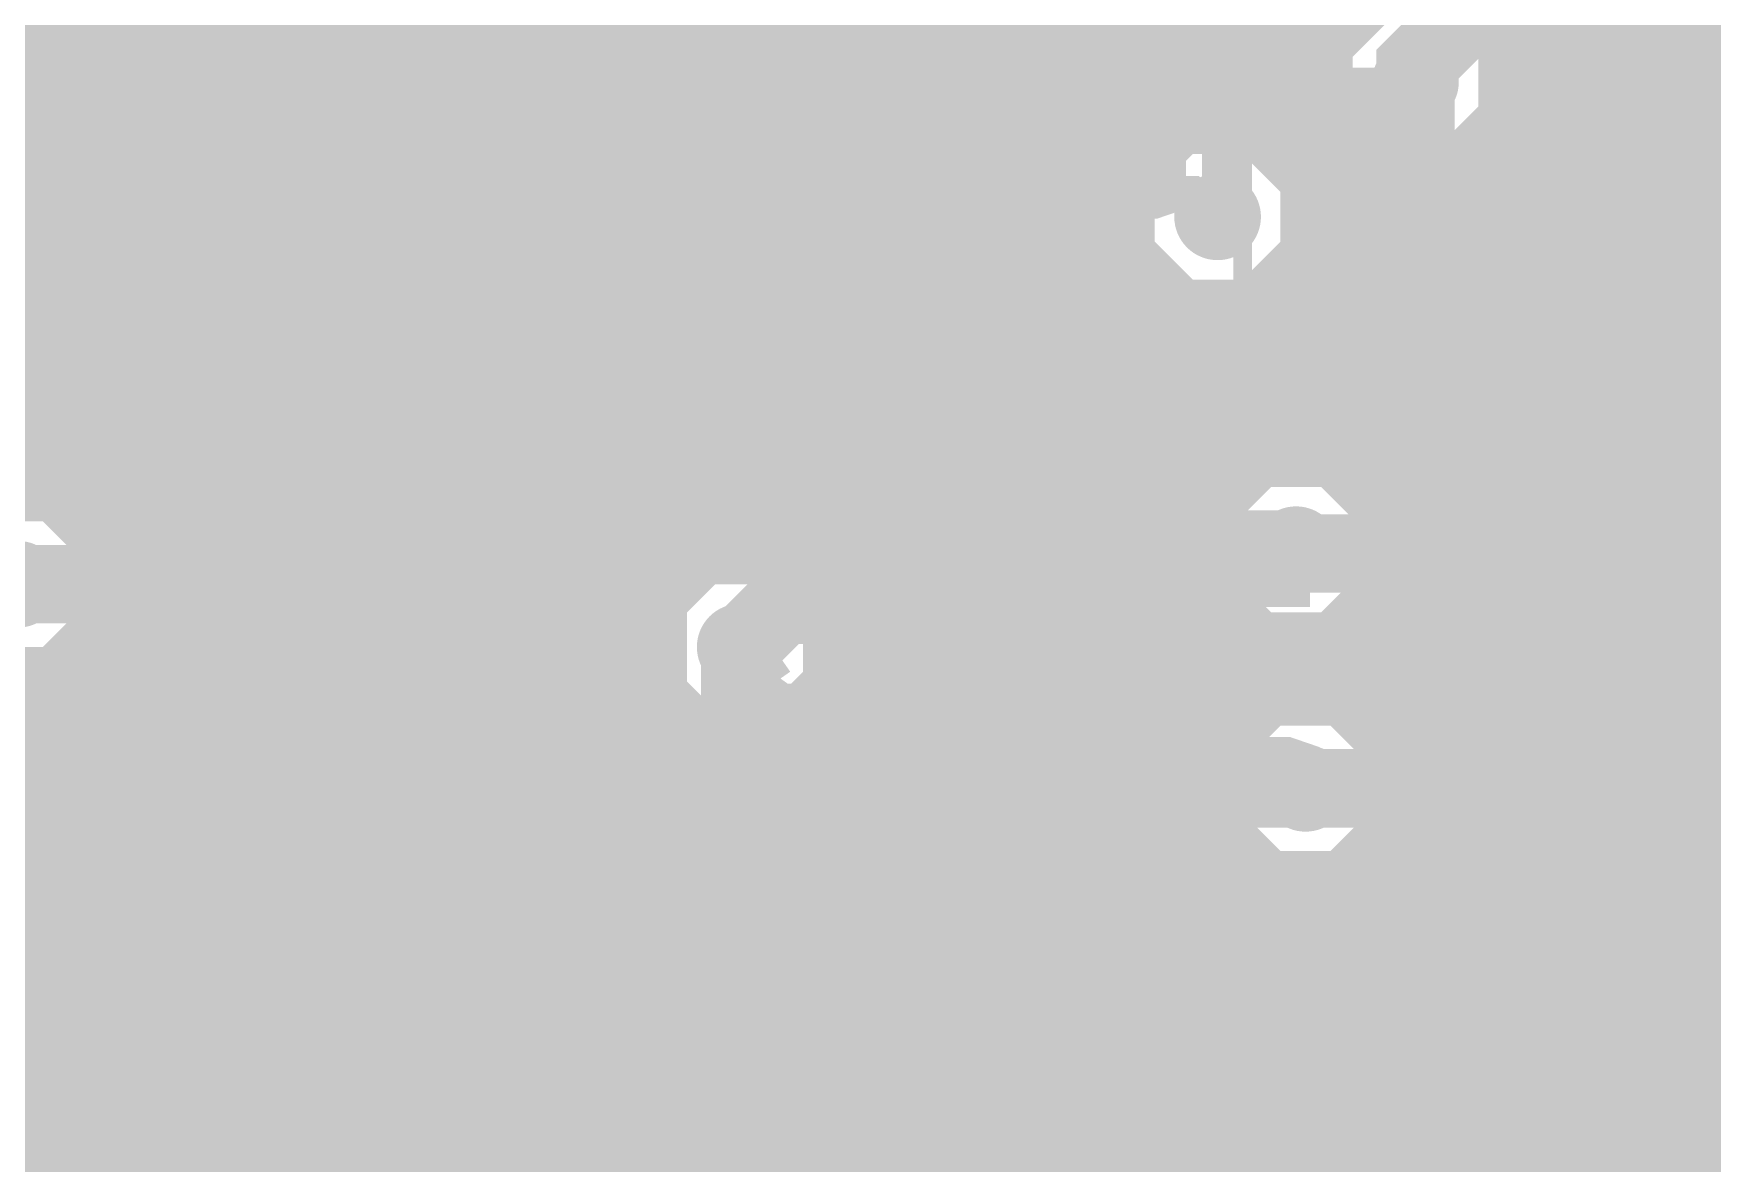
# Model space of a CAD drawing. Extents: x -5 to 208, y -5 to 206.
# Drawn here: x 72.01 to 85.59, y 42.05 to 51.19 of the extents above; entities that cross this region are included whole.
import ezdxf

# ---------------------------------------------------------------- set-up
doc = ezdxf.new("R2010")
doc.units = 0
doc.header["$MEASUREMENT"] = 0
doc.layers.get('0').update_dxf_attribs({"linetype": 'CONTINUOUS'})
for name, color, linetype in [('22-301-0_BOT', 7, 'CONTINUOUS'), ('22-301-0_DRD', 7, 'CONTINUOUS'), ('22-301-0_IN1', 1, 'CONTINUOUS'), ('22-301-0_IN2', 4, 'CONTINUOUS'), ('22-301-0_SMT', 5, 'CONTINUOUS'), ('22-301-0_SPT', 10, 'CONTINUOUS'), ('22-301-0_SST', 14, 'CONTINUOUS'), ('22-301-0_TOP', 9, 'CONTINUOUS'), ('THRUHOLE_TAP', 13, 'CONTINUOUS')]:
    doc.layers.add(name, color=color, linetype=linetype)

# ---------------------------------------------------------------- blocks, each defined once
blk = doc.blocks.new('ROUND_66')
at = {"const_width": 0.35052}
blk.add_lwpolyline([(-0.17526, 0, 1), (0.17526, 0, 1)], format="xyb", close=True, dxfattribs=at)
blk = doc.blocks.new('ROUND_68')
at = {"const_width": 0.35052}
blk.add_lwpolyline([(-0.17526, 0, 1), (0.17526, 0, 1)], format="xyb", close=True, dxfattribs=at)
blk = doc.blocks.new('RECTANGLE_4')
blk.add_solid([(0.63627, 0.51308), (0.63627, -0.51308), (-0.63627, 0.51308), (-0.63627, -0.51308)])
blk = doc.blocks.new('RECTANGLE_6')
blk.add_solid([(0.4826, 0.4064), (0.4826, -0.4064), (-0.4826, 0.4064), (-0.4826, -0.4064)])
blk = doc.blocks.new('RECTANGLE_10')
blk.add_solid([(0.9017, 0.508), (0.9017, -0.508), (-0.9017, 0.508), (-0.9017, -0.508)])
blk = doc.blocks.new('RECTANGLE_39')
blk.add_solid([(0.635, 0.508), (0.635, -0.508), (-0.635, 0.508), (-0.635, -0.508)])
blk = doc.blocks.new('RECTANGLE_60')
blk.add_solid([(0.6096, 0.30988), (0.6096, -0.30988), (-0.6096, 0.30988), (-0.6096, -0.30988)])
blk = doc.blocks.new('ROUND_73')
at = {"const_width": 0.10033}
blk.add_lwpolyline([(-0.050164, 0, 1), (0.050164, 0, 1)], format="xyb", close=True, dxfattribs=at)

msp = doc.modelspace()

# ---------------------------------------------------------------- linework, layer by layer
at = {"layer": '22-301-0_BOT'}
for points, const_width in [([(84.455, 54.40172), (84.455, 34.798)], 0.254), ([(84.2264, 54.13248), (84.2264, 34.798)], 0.254), ([(84.6836, 54.13248), (84.6836, 34.798)], 0.254), ([(83.9978, 53.95468), (83.9978, 51.07432)], 0.254), ([(84.9122, 53.95468), (84.9122, 34.798)], 0.254), ([(85.1408, 53.83784), (85.1408, 34.798)], 0.254), ([(85.3694, 53.76164), (85.3694, 34.798)], 0.254), ([(85.598, 53.72608), (85.598, 34.798)], 0.254), ([(95.631, 51.2572), (83.91144, 51.2572)], 0.254), ([(83.185, 50.8), (82.9818, 50.5968), (52.6288, 50.5968)], 0.635), ([(95.631, 51.0286), (84.0105, 51.0286)], 0.254), ([(95.631, 50.8), (84.04352, 50.8)], 0.254), ([(83.9978, 50.52568), (83.9978, 34.798)], 0.254), ([(95.631, 50.5714), (84.0105, 50.5714)], 0.254), ([(95.631, 50.3428), (83.91144, 50.3428)], 0.254), ([(95.631, 50.1142), (83.70062, 50.1142)], 0.254), ([(83.7692, 50.17262), (83.7692, 34.798)], 0.254), ([(83.5406, 49.98974), (83.5406, 34.798)], 0.254), ([(83.6041, 50.0507), (83.57362, 50.02022)], 0.254), ([(81.5848, 49.7078), (81.3816, 49.911), (68.0466, 49.911), (67.5386, 49.403)], 0.254), ([(83.312, 49.83988), (83.312, 34.798)], 0.254), ([(95.631, 49.8856), (83.4009, 49.8856)], 0.254), ([(82.9818, 49.7713), (82.44078, 49.7713)], 0.254), ([(82.44332, 49.7078), (82.44097, 49.77131)], 0.254), ([(82.6262, 49.7713), (82.6262, 47.76978)], 0.254), ([(82.8548, 49.7713), (82.8548, 47.59198)], 0.254), ([(83.0834, 49.77638), (83.0834, 45.42536)], 0.254), ([(95.631, 49.657), (82.44078, 49.657)], 0.254), ([(82.3976, 49.43348), (82.3976, 47.8536)], 0.254), ([(95.631, 49.4284), (82.39506, 49.4284)], 0.254), ([(80.89392, 49.1998), (68.37172, 49.1998)], 0.254), ([(80.84312, 49.276), (68.38696, 49.276)], 0.254), ([(72.1106, 49.276), (72.1106, 47.5615)], 0.254), ([(72.3392, 49.276), (72.3392, 47.46244)], 0.254), ([(72.5678, 49.276), (72.5678, 47.25162)], 0.254), ([(72.7964, 49.276), (72.7964, 45.9105)], 0.254), ([(73.025, 49.276), (73.025, 45.9105)], 0.254), ([(73.2536, 49.276), (73.2536, 45.9105)], 0.254), ([(73.4822, 49.276), (73.4822, 45.9105)], 0.254), ([(73.7108, 49.276), (73.7108, 45.9105)], 0.254), ([(73.9394, 49.276), (73.9394, 45.9105)], 0.254), ([(74.168, 49.276), (74.168, 45.9105)], 0.254), ([(74.3966, 49.276), (74.3966, 45.9105)], 0.254), ([(74.6252, 49.276), (74.6252, 45.9105)], 0.254), ([(74.8538, 49.276), (74.8538, 45.9105)], 0.254), ([(75.0824, 49.276), (75.0824, 45.9105)], 0.254), ([(75.311, 49.276), (75.311, 45.9105)], 0.254), ([(75.5396, 49.276), (75.5396, 45.9105)], 0.254), ([(75.7682, 49.276), (75.7682, 45.9105)], 0.254), ([(75.9968, 49.276), (75.9968, 45.9105)], 0.254), ([(76.2254, 49.276), (76.2254, 45.9105)], 0.254), ([(76.454, 49.276), (76.454, 45.9105)], 0.254), ([(76.6826, 49.276), (76.6826, 45.9105)], 0.254), ([(76.9112, 49.276), (76.9112, 46.50232)], 0.254), ([(77.1398, 49.276), (77.1398, 46.85538)], 0.254), ([(77.3684, 49.276), (77.3684, 47.03826)], 0.254), ([(77.597, 49.276), (77.597, 47.26686)], 0.254), ([(77.8256, 49.276), (77.8256, 47.49546)], 0.254), ([(78.0542, 49.276), (78.0542, 47.7012)], 0.254), ([(78.2828, 49.276), (78.2828, 47.80788)], 0.254), ([(78.5114, 49.276), (78.5114, 47.8409)], 0.254), ([(78.74, 49.276), (78.74, 47.8409)], 0.254), ([(78.9686, 49.276), (78.9686, 47.8409)], 0.254), ([(79.1972, 49.276), (79.1972, 47.8409)], 0.254), ([(79.4258, 49.276), (79.4258, 47.8409)], 0.254), ([(79.6544, 49.276), (79.6544, 47.8409)], 0.254), ([(79.883, 49.276), (79.883, 47.8409)], 0.254), ([(80.1116, 49.276), (80.1116, 47.8409)], 0.254), ([(80.3402, 49.276), (80.3402, 47.8409)], 0.254), ([(80.5688, 49.276), (80.5688, 47.8409)], 0.254), ([(80.7974, 49.276), (80.7974, 47.8409)], 0.254), ([(95.631, 49.1998), (82.27568, 49.1998)], 0.254), ([(81.026, 49.05756), (81.026, 47.8409)], 0.254), ([(82.169, 49.08042), (82.169, 47.87138)], 0.254), ([(81.14538, 48.9712), (68.28028, 48.9712)], 0.254), ([(81.2546, 48.91532), (81.2546, 47.8409)], 0.254), ([(81.9404, 48.92802), (81.9404, 47.8409)], 0.254), ([(95.631, 48.9712), (82.02422, 48.9712)], 0.254), ([(81.4832, 48.8569), (81.4832, 47.8409)], 0.254), ([(81.7118, 48.85944), (81.7118, 47.8409)], 0.254), ([(95.631, 48.7426), (68.0847, 48.7426)], 0.254), ([(95.631, 48.514), (64.44488, 48.514)], 0.254), ([(71.0692, 48.3362), (81.4578, 48.3362)], 0.635), ([(95.631, 48.2854), (64.56426, 48.2854)], 0.254), ([(47.3964, 48.006), (54.356, 48.006), (55.626, 46.736), (71.882, 46.736)], 0.635), ([(95.631, 48.0568), (64.60998, 48.0568)], 0.254), ([(78.36662, 47.8282), (64.5922, 47.8282)], 0.254), ([(81.98612, 47.8409), (78.5114, 47.8409)], 0.254), ([(81.94548, 47.8282), (78.65618, 47.8282)], 0.254), ([(95.631, 47.8282), (82.49412, 47.8282)], 0.254), ([(77.9272, 47.5996), (64.50838, 47.5996)], 0.254), ([(77.91958, 47.59198), (77.3049, 46.97476)], 0.254), ([(95.631, 47.5996), (82.84718, 47.5996)], 0.254), ([(77.6986, 47.371), (72.45858, 47.371)], 0.254), ([(95.631, 47.371), (82.99958, 47.371)], 0.254), ([(82.296, 45.085), (70.3326, 45.085), (63.5, 45.085), (62.992, 45.593), (54.737, 45.593), (53.721, 46.609), (30.734, 46.609), (30.353, 46.99)], 0.635), ([(77.47, 47.1424), (72.63638, 47.1424)], 0.254), ([(82.2198, 47.0154), (78.5114, 47.0154), (77.724, 46.228)], 0.635), ([(95.631, 47.1424), (83.06816, 47.1424)], 0.254), ([(77.20838, 46.9138), (72.7202, 46.9138)], 0.254), ([(95.631, 46.9138), (83.0707, 46.9138)], 0.254), ([(76.99756, 46.6852), (72.73798, 46.6852)], 0.254), ([(95.631, 46.6852), (83.00974, 46.6852)], 0.254), ([(76.89596, 46.4566), (72.69226, 46.4566)], 0.254), ([(95.631, 46.4566), (82.87004, 46.4566)], 0.254), ([(82.8548, 46.43882), (82.8548, 45.73524)], 0.254), ([(72.5678, 46.22038), (72.5678, 45.9105)], 0.254), ([(76.86548, 46.228), (72.57288, 46.228)], 0.254), ([(78.85176, 46.1899), (78.57236, 45.9105)], 0.254), ([(81.98612, 46.1899), (78.85176, 46.1899)], 0.254), ([(78.9686, 46.1899), (78.9686, 45.9105)], 0.254), ([(79.1972, 46.1899), (79.1972, 45.9105)], 0.254), ([(79.4258, 46.1899), (79.4258, 45.9105)], 0.254), ([(79.6544, 46.1899), (79.6544, 45.9105)], 0.254), ([(79.883, 46.1899), (79.883, 45.9105)], 0.254), ([(80.1116, 46.1899), (80.1116, 45.9105)], 0.254), ([(80.3402, 46.1899), (80.3402, 45.9105)], 0.254), ([(80.5688, 46.1899), (80.5688, 45.9105)], 0.254), ([(80.7974, 46.1899), (80.7974, 45.9105)], 0.254), ([(81.026, 46.1899), (81.026, 45.9105)], 0.254), ([(81.2546, 46.1899), (81.2546, 45.9105)], 0.254), ([(81.4832, 46.1899), (81.4832, 45.9105)], 0.254), ([(81.7118, 46.1899), (81.7118, 45.9105)], 0.254), ([(81.9404, 46.1899), (81.9404, 45.9105)], 0.254), ([(82.3976, 46.1772), (82.3976, 45.9359)], 0.254), ([(95.631, 46.228), (82.56016, 46.228)], 0.254), ([(82.6262, 46.25848), (82.6262, 45.87494)], 0.254), ([(78.74, 46.0756), (78.74, 45.9105)], 0.254), ([(82.169, 46.15942), (82.169, 45.93336)], 0.254), ([(76.92644, 45.9105), (72.11314, 45.9105)], 0.254), ([(76.92644, 45.9105), (72.11314, 45.9105)], 0.254), ([(76.89596, 45.9994), (72.32142, 45.9994)], 0.254), ([(72.3392, 46.00956), (72.3392, 45.9105)], 0.254), ([(76.9112, 45.95368), (76.9112, 45.9105)], 0.254), ([(82.06232, 45.9105), (78.57236, 45.9105)], 0.254), ([(82.06232, 45.9105), (78.57236, 45.9105)], 0.254), ([(95.631, 45.9994), (78.66126, 45.9994)], 0.254), ([(95.631, 45.7708), (82.81162, 45.7708)], 0.254), ([(95.631, 45.5422), (83.02244, 45.5422)], 0.254), ([(82.296, 45.085), (70.3326, 45.085), (70.3072, 45.1104)], 0.635), ([(95.631, 45.3136), (83.1215, 45.3136)], 0.254), ([(95.631, 45.085), (83.15452, 45.085)], 0.254), ([(95.631, 44.8564), (83.1215, 44.8564)], 0.254), ([(83.0834, 44.74464), (83.0834, 34.798)], 0.254), ([(95.631, 44.6278), (83.02244, 44.6278)], 0.254), ([(82.8548, 44.43476), (82.8548, 34.798)], 0.254), ([(82.6262, 44.29252), (82.6262, 34.798)], 0.254), ([(95.631, 44.3992), (82.81162, 44.3992)], 0.254), ([(73.34758, 44.1706), (62.90056, 44.1706)], 0.254), ([(73.55332, 44.2595), (70.41388, 44.2595)], 0.254), ([(73.55332, 44.2595), (70.41388, 44.2595)], 0.254), ([(72.1106, 44.2595), (72.1106, 42.2275)], 0.254), ([(72.3392, 44.2595), (72.3392, 42.2021)], 0.254), ([(72.5678, 44.2595), (72.5678, 42.10558)], 0.254), ([(72.7964, 44.2595), (72.7964, 41.90746)], 0.254), ([(73.025, 44.2595), (73.025, 43.8277)], 0.254), ([(73.2536, 44.2595), (73.2536, 44.10456)], 0.254), ([(82.06232, 44.2595), (74.01814, 44.2595)], 0.254), ([(82.06232, 44.2595), (74.01814, 44.2595)], 0.254), ([(74.168, 44.2595), (74.168, 44.20108)], 0.254), ([(95.631, 44.1706), (74.22642, 44.1706)], 0.254), ([(74.3966, 44.2595), (74.3966, 44.03598)], 0.254), ([(74.6252, 44.2595), (74.6252, 43.61434)], 0.254), ([(74.8538, 44.2595), (74.8538, 39.85006)], 0.254), ([(75.0824, 44.2595), (75.0824, 39.62146)], 0.254), ([(75.311, 44.2595), (75.311, 39.39286)], 0.254), ([(75.5396, 44.2595), (75.5396, 39.16426)], 0.254), ([(75.7682, 44.2595), (75.7682, 38.93566)], 0.254), ([(75.9968, 44.2595), (75.9968, 38.70706)], 0.254), ([(76.2254, 44.2595), (76.2254, 38.47846)], 0.254), ([(76.454, 44.2595), (76.454, 38.24986)], 0.254), ([(76.6826, 44.2595), (76.6826, 38.06698)], 0.254), ([(76.9112, 44.2595), (76.9112, 37.64534)], 0.254), ([(77.1398, 44.2595), (77.1398, 34.798)], 0.254), ([(77.3684, 44.2595), (77.3684, 34.798)], 0.254), ([(77.597, 44.2595), (77.597, 34.798)], 0.254), ([(77.8256, 44.2595), (77.8256, 34.798)], 0.254), ([(78.0542, 44.2595), (78.0542, 34.798)], 0.254), ([(78.2828, 44.2595), (78.2828, 34.798)], 0.254), ([(78.5114, 44.2595), (78.5114, 34.798)], 0.254), ([(78.74, 44.2595), (78.74, 34.798)], 0.254), ([(78.9686, 44.2595), (78.9686, 34.798)], 0.254), ([(79.1972, 44.2595), (79.1972, 34.798)], 0.254), ([(79.4258, 44.2595), (79.4258, 34.798)], 0.254), ([(79.6544, 44.2595), (79.6544, 34.798)], 0.254), ([(79.883, 44.2595), (79.883, 38.04158)], 0.254), ([(80.1116, 44.2595), (80.1116, 38.21938)], 0.254), ([(80.3402, 44.2595), (80.3402, 38.3032)], 0.254), ([(80.5688, 44.2595), (80.5688, 38.32098)], 0.254), ([(80.7974, 44.2595), (80.7974, 38.27526)], 0.254), ([(81.026, 44.2595), (81.026, 38.15588)], 0.254), ([(81.2546, 44.2595), (81.2546, 37.90442)], 0.254), ([(81.4832, 44.2595), (81.4832, 34.798)], 0.254), ([(81.7118, 44.2595), (81.7118, 34.798)], 0.254), ([(81.9404, 44.2595), (81.9404, 34.798)], 0.254), ([(82.169, 44.23664), (82.169, 34.798)], 0.254), ([(82.3976, 44.2341), (82.3976, 34.798)], 0.254), ([(73.09612, 43.942), (62.6237, 43.942)], 0.254), ([(95.631, 43.942), (74.47788, 43.942)], 0.254), ([(72.97674, 43.7134), (50.4952, 43.7134)], 0.254), ([(95.631, 43.7134), (74.59726, 43.7134)], 0.254), ([(72.93102, 43.4848), (50.41138, 43.4848)], 0.254), ([(95.631, 43.4848), (74.64298, 43.4848)], 0.254), ([(72.9488, 43.2562), (50.23358, 43.2562)], 0.254), ([(95.631, 43.2562), (74.6252, 43.2562)], 0.254), ([(74.6252, 43.25112), (74.6252, 40.07866)], 0.254), ([(73.03008, 43.0276), (-3.556, 43.0276)], 0.254), ([(73.025, 43.0403), (73.025, 41.67886)], 0.254), ([(95.631, 43.0276), (74.54138, 43.0276)], 0.254), ([(73.21042, 42.799), (-3.556, 42.799)], 0.254), ([(95.631, 42.799), (74.36358, 42.799)], 0.254), ([(74.3966, 42.82948), (74.3966, 40.30726)], 0.254), ([(73.2536, 42.7609), (73.2536, 41.45026)], 0.254), ([(74.168, 42.66438), (74.168, 40.53586)], 0.254), ([(95.631, 42.5704), (-3.556, 42.5704)], 0.254), ([(73.4822, 42.63136), (73.4822, 41.22166)], 0.254), ([(73.7108, 42.58056), (73.7108, 40.99306)], 0.254), ([(73.9394, 42.59072), (73.9394, 40.76446)], 0.254), ([(95.631, 42.3418), (-3.556, 42.3418)], 0.254), ([(72.136, 42.2275), (65.00114, 42.2275)], 0.254), ([(95.631, 42.1132), (72.5551, 42.1132)], 0.254), ([(72.72782, 41.97858), (76.4921, 38.21176)], 0.254)]:
    msp.add_lwpolyline(points, dxfattribs=dict(at, const_width=const_width))
at = {"layer": '22-301-0_BOT', "const_width": 0.254}
for points in [[(84.04352, 50.8, 0.4142136), (83.185, 51.65852)], [(83.6041, 50.0507, 0.2716038), (84.04354, 50.8)], [(82.9818, 49.7713, 0.1989119), (83.56552, 50.01308)], [(82.9818, 49.7713, 0.1989119), (83.56552, 50.01308)], [(81.5848, 48.84928, 0.4142136), (82.44332, 49.7078)], [(80.84312, 49.276, 0.2669787), (81.5848, 48.84928)], [(78.5114, 47.8409, 0.1989128), (77.92768, 47.59912)], [(82.2198, 47.87392, 0.0690749), (81.98596, 47.84146)], [(83.07832, 47.0154, 0.4142136), (82.2198, 47.87392)], [(72.74052, 46.736, 0.4142136), (71.882, 47.59452)], [(82.2198, 46.15688, 0.4142136), (83.07832, 47.0154)], [(77.3049, 46.97476, 0.2712153), (76.86802, 46.228)], [(72.11314, 45.9105, 0.3363331), (72.73798, 46.736)], [(76.86548, 46.228, 0.0949991), (76.92636, 45.91047)], [(81.98612, 46.1899, 0.0690745), (82.2198, 46.15746)], [(82.296, 45.94352, 0.0690749), (82.06216, 45.91106)], [(83.15452, 45.085, 0.4142136), (82.296, 45.94352)], [(82.296, 44.22648, 0.4142136), (83.15452, 45.085)], [(73.55332, 44.2595, 0.3355399), (72.92848, 43.434)], [(73.55332, 44.2595, 0.3355399), (72.92848, 43.434)], [(74.64552, 43.434, 0.3363332), (74.01814, 44.2595)], [(74.64552, 43.434, 0.3363332), (74.01814, 44.2595)], [(82.06232, 44.2595, 0.0690745), (82.296, 44.22706)], [(72.92848, 43.434, 0.4142136), (73.787, 42.57548)], [(72.92848, 43.434, 0.4142136), (73.787, 42.57548)], [(73.787, 42.57548, 0.4142136), (74.64552, 43.434)], [(73.787, 42.57548, 0.4142136), (74.64552, 43.434)], [(72.7202, 41.9862, 0.1989124), (72.136, 42.22818)]]:
    msp.add_lwpolyline(points, format="xyb", dxfattribs=at)
at = {"layer": '22-301-0_DRD', "const_width": 0.254}
for points in [[(82.931, 51.435), (82.55, 51.054)], [(83.82, 51.054), (83.439, 51.435)], [(82.55, 51.054), (82.55, 50.546)], [(83.82, 50.546), (83.82, 51.054)], [(82.55, 50.546), (82.931, 50.165)], [(83.439, 50.165), (83.82, 50.546)], [(81.3308, 50.3428), (80.9498, 49.9618)], [(81.8388, 50.3428), (81.3308, 50.3428)], [(82.2198, 49.9618), (81.8388, 50.3428)], [(82.931, 50.165), (83.439, 50.165)], [(80.9498, 49.9618), (80.9498, 49.4538)], [(82.2198, 49.4538), (82.2198, 49.9618)], [(80.9498, 49.4538), (81.3308, 49.0728)], [(81.8388, 49.0728), (82.2198, 49.4538)], [(81.3308, 49.0728), (81.8388, 49.0728)], [(81.2038, 48.9712), (80.8228, 48.5902)], [(81.7118, 48.9712), (81.2038, 48.9712)], [(82.0928, 48.5902), (81.7118, 48.9712)], [(80.8228, 48.5902), (80.8228, 48.0822)], [(82.0928, 48.0822), (82.0928, 48.5902)], [(80.8228, 48.0822), (81.2038, 47.7012)], [(81.7118, 47.7012), (82.0928, 48.0822)], [(81.2038, 47.7012), (81.7118, 47.7012)], [(81.9658, 47.6504), (81.5848, 47.2694)], [(82.4738, 47.6504), (81.9658, 47.6504)], [(82.8548, 47.2694), (82.4738, 47.6504)], [(72.136, 47.371), (71.628, 47.371)], [(72.517, 46.99), (72.136, 47.371)], [(81.5848, 47.2694), (81.5848, 46.7614)], [(82.8548, 46.7614), (82.8548, 47.2694)], [(72.517, 46.482), (72.517, 46.99)], [(77.47, 46.863), (77.089, 46.482)], [(77.978, 46.863), (77.47, 46.863)], [(78.359, 46.482), (77.978, 46.863)], [(81.5848, 46.7614), (81.9658, 46.3804)], [(82.4738, 46.3804), (82.8548, 46.7614)], [(72.136, 46.101), (72.517, 46.482)], [(77.089, 46.482), (77.089, 45.974)], [(78.359, 45.974), (78.359, 46.482)], [(81.9658, 46.3804), (82.4738, 46.3804)], [(71.628, 46.101), (72.136, 46.101)], [(77.089, 45.974), (77.47, 45.593)], [(77.978, 45.593), (78.359, 45.974)], [(82.042, 45.72), (81.661, 45.339)], [(82.042, 45.72), (81.661, 45.339)], [(82.55, 45.72), (82.042, 45.72)], [(82.55, 45.72), (82.042, 45.72)], [(82.931, 45.339), (82.55, 45.72)], [(82.931, 45.339), (82.55, 45.72)], [(77.47, 45.593), (77.978, 45.593)], [(81.661, 45.339), (81.661, 44.831)], [(81.661, 45.339), (81.661, 44.831)], [(82.931, 44.831), (82.931, 45.339)], [(82.931, 44.831), (82.931, 45.339)], [(81.661, 44.831), (82.042, 44.45)], [(81.661, 44.831), (82.042, 44.45)], [(82.55, 44.45), (82.931, 44.831)], [(82.55, 44.45), (82.931, 44.831)], [(82.042, 44.45), (82.55, 44.45)], [(82.042, 44.45), (82.55, 44.45)], [(73.533, 44.069), (73.152, 43.688)], [(73.533, 44.069), (73.152, 43.688)], [(74.041, 44.069), (73.533, 44.069)], [(74.041, 44.069), (73.533, 44.069)], [(74.422, 43.688), (74.041, 44.069)], [(74.422, 43.688), (74.041, 44.069)], [(73.152, 43.688), (73.152, 43.18)], [(73.152, 43.688), (73.152, 43.18)], [(74.422, 43.18), (74.422, 43.688)], [(74.422, 43.18), (74.422, 43.688)], [(73.152, 43.18), (73.533, 42.799)], [(73.152, 43.18), (73.533, 42.799)], [(74.041, 42.799), (74.422, 43.18)], [(74.041, 42.799), (74.422, 43.18)], [(73.533, 42.799), (74.041, 42.799)], [(73.533, 42.799), (74.041, 42.799)]]:
    msp.add_lwpolyline(points, dxfattribs=at)
at = {"layer": '22-301-0_IN1', "const_width": 0.254}
for points in [[(72.0852, 111.8108), (72.0852, 47.3837)], [(72.3138, 111.8108), (72.3138, 47.26178)], [(72.5424, 111.8108), (72.5424, 46.89602)], [(72.771, 111.8108), (72.771, 27.686)], [(72.9996, 111.8108), (72.9996, 27.686)], [(73.2282, 111.8108), (73.2282, 27.686)], [(73.4568, 111.8108), (73.4568, 27.686)], [(73.6854, 111.8108), (73.6854, 27.686)], [(73.914, 111.8108), (73.914, 27.686)], [(74.1426, 111.8108), (74.1426, 27.686)], [(74.3712, 111.8108), (74.3712, 27.686)], [(74.5998, 111.8108), (74.5998, 27.686)], [(74.8284, 111.8108), (74.8284, 27.686)], [(75.057, 111.8108), (75.057, 27.686)], [(75.2856, 111.8108), (75.2856, 27.686)], [(75.5142, 111.8108), (75.5142, 37.85108)], [(75.7428, 111.8108), (75.7428, 38.05936)], [(75.9714, 111.8108), (75.9714, 38.13556)], [(76.2, 111.8108), (76.2, 38.13302)], [(76.4286, 111.8108), (76.4286, 38.04412)], [(76.6572, 111.8108), (76.6572, 37.81298)], [(76.8858, 111.8108), (76.8858, 27.686)], [(77.1144, 111.8108), (77.1144, 46.52772)], [(77.343, 111.8108), (77.343, 46.79188)], [(77.5716, 111.8108), (77.5716, 46.89094)], [(81.0006, 96.8502), (81.0006, 50.05578)], [(81.4578, 96.82734), (81.4578, 50.37582)], [(81.2292, 96.8121), (81.2292, 50.28692)], [(80.772, 83.5152), (80.772, 27.686)], [(80.5434, 82.9945), (80.5434, 27.686)], [(80.3148, 82.7405), (80.3148, 27.686)], [(80.0862, 82.57794), (80.0862, 27.686)], [(79.8576, 82.4738), (79.8576, 27.686)], [(77.8002, 60.68314), (77.8002, 46.90364)], [(79.629, 60.54852), (79.629, 27.686)], [(81.6864, 60.49772), (81.6864, 50.37836)], [(78.0288, 60.2869), (78.0288, 46.83506)], [(79.4004, 60.2361), (79.4004, 27.686)], [(78.2574, 60.10656), (78.2574, 46.64964)], [(79.1718, 60.08116), (79.1718, 27.686)], [(78.486, 60.01258), (78.486, 27.686)], [(78.7146, 59.97956), (78.7146, 27.686)], [(78.9432, 60.00242), (78.9432, 27.686)], [(81.915, 54.79796), (81.915, 50.30216)], [(84.4296, 54.73192), (84.4296, 27.686)], [(82.1436, 54.39156), (82.1436, 50.09388)], [(84.201, 54.36108), (84.201, 27.686)], [(84.6582, 54.42458), (84.6582, 27.686)], [(84.8868, 54.1909), (84.8868, 27.686)], [(82.3722, 54.17058), (82.3722, 47.67834)], [(83.9724, 54.1528), (83.9724, 27.686)], [(82.6008, 54.03088), (82.6008, 51.14798)], [(83.7438, 54.02072), (83.7438, 51.18608)], [(85.1154, 54.04358), (85.1154, 27.686)], [(85.344, 53.95468), (85.344, 27.686)], [(85.5726, 53.90642), (85.5726, 27.686)], [(82.65922, 51.2318), (52.8701, 51.2318)], [(93.599, 51.2318), (83.71078, 51.2318)], [(82.53476, 51.0032), (53.17236, 51.0032)], [(93.599, 51.0032), (83.8327, 51.0032)], [(82.50428, 50.7746), (53.28412, 50.7746)], [(93.599, 50.7746), (83.86318, 50.7746)], [(82.55508, 50.546), (53.30698, 50.546)], [(93.599, 50.546), (83.81492, 50.546)], [(82.6008, 50.45202), (82.6008, 47.57928)], [(83.7438, 50.41138), (83.7438, 27.686)], [(81.28254, 50.3174), (53.24856, 50.3174)], [(82.70494, 50.3174), (81.88452, 50.3174)], [(93.599, 50.3174), (83.66252, 50.3174)], [(82.8294, 50.22088), (82.8294, 47.31512)], [(83.058, 50.13198), (83.058, 27.686)], [(83.2866, 50.1269), (83.2866, 27.686)], [(83.5152, 50.20564), (83.5152, 27.686)], [(81.02092, 50.0888), (53.08092, 50.0888)], [(93.599, 50.0888), (82.14868, 50.0888)], [(80.92186, 49.8602), (68.04152, 49.8602)], [(93.599, 49.8602), (82.24774, 49.8602)], [(80.90916, 49.6316), (68.17868, 49.6316)], [(93.599, 49.6316), (82.26044, 49.6316)], [(80.97774, 49.403), (68.21932, 49.403)], [(81.0006, 49.35982), (81.0006, 48.83912)], [(82.1436, 49.31918), (82.1436, 47.69104)], [(93.599, 49.403), (82.19186, 49.403)], [(81.16316, 49.1744), (68.17868, 49.1744)], [(93.599, 49.1744), (82.00644, 49.1744)], [(81.2292, 49.12868), (81.2292, 48.97628)], [(81.4578, 49.03978), (81.4578, 49.01692)], [(81.6864, 49.0347), (81.6864, 48.97628)], [(81.915, 49.11344), (81.915, 48.83912)], [(81.15554, 48.9458), (71.36892, 48.9458)], [(93.599, 48.9458), (81.75752, 48.9458)], [(80.89392, 48.7172), (71.63308, 48.7172)], [(93.599, 48.7172), (82.02168, 48.7172)], [(80.79486, 48.4886), (71.73214, 48.4886)], [(93.599, 48.4886), (82.12074, 48.4886)], [(80.78216, 48.26), (71.74484, 48.26)], [(93.599, 48.26), (82.13344, 48.26)], [(80.85074, 48.0314), (71.67626, 48.0314)], [(93.599, 48.0314), (82.06486, 48.0314)], [(81.03616, 47.8028), (71.49084, 47.8028)], [(81.0006, 47.83328), (81.0006, 27.686)], [(93.599, 47.8028), (81.87944, 47.8028)], [(81.915, 47.83328), (81.915, 47.62246)], [(81.2292, 47.69612), (81.2292, 27.686)], [(81.6864, 47.69612), (81.6864, 47.43704)], [(81.83118, 47.5742), (64.27978, 47.5742)], [(81.4578, 47.65548), (81.4578, 27.686)], [(93.599, 47.5742), (82.60588, 47.5742)], [(81.62544, 47.3456), (72.18172, 47.3456)], [(93.599, 47.3456), (82.81416, 47.3456)], [(81.5467, 47.117), (72.44588, 47.117)], [(93.599, 47.117), (82.89036, 47.117)], [(77.56144, 46.8884), (72.54494, 46.8884)], [(81.55178, 46.8884), (77.88402, 46.8884)], [(93.599, 46.8884), (82.88782, 46.8884)], [(77.19822, 46.6598), (72.55764, 46.6598)], [(81.64068, 46.6598), (78.24978, 46.6598)], [(81.6864, 46.59376), (81.6864, 45.38472)], [(93.599, 46.6598), (82.79892, 46.6598)], [(82.8294, 46.71314), (82.8294, 45.50664)], [(72.5424, 46.57344), (72.5424, 27.686)], [(82.6008, 46.45152), (82.6008, 45.69206)], [(77.07376, 46.4312), (72.48906, 46.4312)], [(81.87182, 46.4312), (78.3717, 46.4312)], [(81.915, 46.40834), (81.915, 45.64888)], [(82.1436, 46.33976), (82.1436, 45.74794)], [(82.3722, 46.35246), (82.3722, 45.76064)], [(93.599, 46.4312), (82.56778, 46.4312)], [(77.04328, 46.2026), (72.30364, 46.2026)], [(72.3138, 46.21022), (72.3138, 27.686)], [(93.599, 46.2026), (78.40218, 46.2026)], [(72.0852, 46.08576), (72.0852, 27.686)], [(77.09408, 45.974), (54.01818, 45.974)], [(77.1144, 45.92574), (77.1144, 27.686)], [(93.599, 45.974), (78.35392, 45.974)], [(78.2574, 45.80636), (78.2574, 27.686)], [(77.24394, 45.7454), (70.5485, 45.7454)], [(77.343, 45.66412), (77.343, 27.686)], [(82.13344, 45.7454), (78.20152, 45.7454)], [(93.599, 45.7454), (82.45602, 45.7454)], [(81.77022, 45.5168), (70.85076, 45.5168)], [(77.5716, 45.56506), (77.5716, 27.686)], [(77.8002, 45.55236), (77.8002, 27.686)], [(78.0288, 45.62094), (78.0288, 27.686)], [(93.599, 45.5168), (82.82178, 45.5168)], [(81.64576, 45.2882), (70.96252, 45.2882)], [(93.599, 45.2882), (82.9437, 45.2882)], [(81.61528, 45.0596), (70.98538, 45.0596)], [(93.599, 45.0596), (82.97418, 45.0596)], [(81.66608, 44.831), (70.92696, 44.831)], [(93.599, 44.831), (82.92592, 44.831)], [(81.6864, 44.78274), (81.6864, 27.686)], [(81.81594, 44.6024), (70.75932, 44.6024)], [(93.599, 44.6024), (82.77352, 44.6024)], [(82.8294, 44.66336), (82.8294, 27.686)], [(81.915, 44.52112), (81.915, 27.686)], [(82.1436, 44.42206), (82.1436, 27.686)], [(82.3722, 44.40936), (82.3722, 27.686)], [(82.6008, 44.47794), (82.6008, 27.686)], [(93.599, 44.3738), (32.004, 44.3738)], [(93.599, 44.1452), (32.004, 44.1452)], [(93.599, 43.9166), (32.004, 43.9166)], [(93.599, 43.688), (32.004, 43.688)], [(93.599, 43.4594), (32.004, 43.4594)], [(93.599, 43.2308), (65.52692, 43.2308)], [(93.599, 43.0022), (65.69456, 43.0022)], [(93.599, 42.7736), (65.75298, 42.7736)], [(93.599, 42.545), (67.564, 42.545)], [(93.599, 42.3164), (67.564, 42.3164)], [(93.599, 42.0878), (67.564, 42.0878)]]:
    msp.add_lwpolyline(points, dxfattribs=at)
for points in [[(83.185, 51.48072, 0.4142136), (82.50428, 50.8)], [(83.86572, 50.8, 0.4142136), (83.185, 51.48072)], [(82.50428, 50.8, 0.4142136), (83.185, 50.11928)], [(83.185, 50.11928, 0.4142136), (83.86572, 50.8)], [(81.5848, 50.38852, 0.4142136), (80.90408, 49.7078)], [(82.26552, 49.7078, 0.4142136), (81.5848, 50.38852)], [(80.90408, 49.7078, 0.4142136), (81.5848, 49.02708)], [(81.5848, 49.02708, 0.4142136), (82.26552, 49.7078)], [(81.4578, 49.01692, 0.4142136), (80.77708, 48.3362)], [(82.13852, 48.3362, 0.4142136), (81.4578, 49.01692)], [(80.77708, 48.3362, 0.4142136), (81.4578, 47.65548)], [(81.4578, 47.65548, 0.4142136), (82.13852, 48.3362)], [(82.2198, 47.69612, 0.4142136), (81.53908, 47.0154)], [(82.90052, 47.0154, 0.4142136), (82.2198, 47.69612)], [(72.56272, 46.736, 0.4142136), (71.882, 47.41672)], [(81.53908, 47.0154, 0.4142136), (82.2198, 46.33468)], [(82.2198, 46.33468, 0.4142136), (82.90052, 47.0154)], [(77.724, 46.90872, 0.4142136), (77.04328, 46.228)], [(78.40472, 46.228, 0.4142136), (77.724, 46.90872)], [(71.882, 46.05528, 0.4142136), (72.56272, 46.736)], [(77.04328, 46.228, 0.4142136), (77.724, 45.54728)], [(77.724, 45.54728, 0.4142136), (78.40472, 46.228)], [(82.296, 45.76572, 0.4142136), (81.61528, 45.085)], [(82.97672, 45.085, 0.4142136), (82.296, 45.76572)], [(81.61528, 45.085, 0.4142136), (82.296, 44.40428)], [(82.296, 44.40428, 0.4142136), (82.97672, 45.085)]]:
    msp.add_lwpolyline(points, format="xyb", dxfattribs=at)
at = {"layer": '22-301-0_IN2', "const_width": 0.254}
for points in [[(72.3138, 112.141), (72.3138, 47.26178)], [(72.5424, 112.141), (72.5424, 46.89602)], [(72.771, 112.141), (72.771, 27.813)], [(72.9996, 112.141), (72.9996, 27.813)], [(73.2282, 112.141), (73.2282, 27.813)], [(73.4568, 112.141), (73.4568, 27.813)], [(73.6854, 112.141), (73.6854, 27.813)], [(73.914, 112.141), (73.914, 27.813)], [(74.1426, 112.141), (74.1426, 27.813)], [(74.3712, 112.141), (74.3712, 27.813)], [(74.5998, 112.141), (74.5998, 27.813)], [(74.8284, 112.141), (74.8284, 27.813)], [(75.057, 112.141), (75.057, 27.813)], [(75.2856, 112.141), (75.2856, 27.813)], [(75.5142, 112.141), (75.5142, 37.85108)], [(75.7428, 112.141), (75.7428, 38.05936)], [(75.9714, 112.141), (75.9714, 38.13556)], [(76.2, 112.141), (76.2, 38.13302)], [(76.4286, 112.141), (76.4286, 38.04412)], [(76.6572, 112.141), (76.6572, 37.81298)], [(76.8858, 112.141), (76.8858, 27.813)], [(77.1144, 112.141), (77.1144, 46.52772)], [(77.343, 112.141), (77.343, 46.79188)], [(77.5716, 112.141), (77.5716, 46.89094)], [(72.0852, 112.01654), (72.0852, 47.3837)], [(81.0006, 96.8502), (81.0006, 50.05578)], [(81.4578, 96.82734), (81.4578, 50.37582)], [(81.2292, 96.8121), (81.2292, 50.28692)], [(80.772, 83.5152), (80.772, 27.813)], [(80.5434, 82.9945), (80.5434, 27.813)], [(80.3148, 82.7405), (80.3148, 27.813)], [(80.0862, 82.57794), (80.0862, 27.813)], [(79.8576, 82.4738), (79.8576, 27.813)], [(77.8002, 60.68314), (77.8002, 46.90364)], [(79.629, 60.54852), (79.629, 27.813)], [(81.6864, 60.49772), (81.6864, 50.37836)], [(78.0288, 60.2869), (78.0288, 46.83506)], [(79.4004, 60.2361), (79.4004, 27.813)], [(78.2574, 60.10656), (78.2574, 46.64964)], [(79.1718, 60.08116), (79.1718, 27.813)], [(78.486, 60.01258), (78.486, 27.813)], [(78.7146, 59.97956), (78.7146, 27.813)], [(78.9432, 60.00242), (78.9432, 27.813)], [(81.915, 54.79796), (81.915, 50.30216)], [(84.4296, 54.73192), (84.4296, 27.813)], [(82.1436, 54.39156), (82.1436, 50.09388)], [(84.201, 54.36108), (84.201, 27.813)], [(84.6582, 54.42458), (84.6582, 27.813)], [(84.8868, 54.1909), (84.8868, 27.813)], [(82.3722, 54.17058), (82.3722, 47.67834)], [(83.9724, 54.1528), (83.9724, 27.813)], [(82.6008, 54.03088), (82.6008, 51.14798)], [(83.7438, 54.02072), (83.7438, 51.18608)], [(85.1154, 54.04358), (85.1154, 27.813)], [(85.344, 53.95468), (85.344, 27.813)], [(85.5726, 53.90642), (85.5726, 27.813)], [(82.70494, 51.2826), (32.004, 51.2826)], [(96.266, 51.2826), (83.66252, 51.2826)], [(82.55508, 51.054), (53.13172, 51.054)], [(96.266, 51.054), (83.81492, 51.054)], [(82.50428, 50.8254), (53.26888, 50.8254)], [(96.266, 50.8254), (83.86318, 50.8254)], [(82.53476, 50.5968), (53.30952, 50.5968)], [(96.266, 50.5968), (83.8327, 50.5968)], [(82.6008, 50.45202), (82.6008, 47.57928)], [(83.7438, 50.41138), (83.7438, 27.813)], [(81.42224, 50.3682), (53.26888, 50.3682)], [(82.65922, 50.3682), (81.74482, 50.3682)], [(96.266, 50.3682), (83.71078, 50.3682)], [(81.05902, 50.1396), (53.13172, 50.1396)], [(83.02244, 50.1396), (82.11058, 50.1396)], [(82.8294, 50.22088), (82.8294, 47.31512)], [(83.058, 50.13198), (83.058, 27.813)], [(83.2866, 50.1269), (83.2866, 27.813)], [(96.266, 50.1396), (83.34502, 50.1396)], [(83.5152, 50.20564), (83.5152, 27.813)], [(80.93456, 49.911), (67.99072, 49.911)], [(96.266, 49.911), (82.2325, 49.911)], [(80.90408, 49.6824), (68.15836, 49.6824)], [(96.266, 49.6824), (82.26298, 49.6824)], [(80.95488, 49.4538), (68.21678, 49.4538)], [(96.266, 49.4538), (82.21472, 49.4538)], [(81.0006, 49.35982), (81.0006, 48.83912)], [(82.1436, 49.31918), (82.1436, 47.69104)], [(81.10474, 49.2252), (68.19392, 49.2252)], [(96.266, 49.2252), (82.06232, 49.2252)], [(81.2292, 49.12868), (81.2292, 48.97628)], [(81.4578, 49.03978), (81.4578, 49.01692)], [(81.6864, 49.0347), (81.6864, 48.97628)], [(81.915, 49.11344), (81.915, 48.83912)], [(81.29524, 48.9966), (71.22922, 48.9966)], [(96.266, 48.9966), (81.61782, 48.9966)], [(80.93202, 48.768), (71.59498, 48.768)], [(96.266, 48.768), (81.98358, 48.768)], [(80.80756, 48.5394), (71.7169, 48.5394)], [(96.266, 48.5394), (82.1055, 48.5394)], [(80.77708, 48.3108), (71.74738, 48.3108)], [(96.266, 48.3108), (82.13598, 48.3108)], [(80.82788, 48.0822), (71.69912, 48.0822)], [(96.266, 48.0822), (82.08772, 48.0822)], [(80.97774, 47.8536), (71.54672, 47.8536)], [(81.0006, 47.83328), (81.0006, 27.813)], [(81.915, 47.83328), (81.915, 47.62246)], [(96.266, 47.8536), (81.93532, 47.8536)], [(81.2292, 47.69612), (81.2292, 27.813)], [(81.6864, 47.69612), (81.6864, 47.43704)], [(81.91754, 47.625), (64.31788, 47.625)], [(81.4578, 47.65548), (81.4578, 27.813)], [(96.266, 47.625), (82.51952, 47.625)], [(81.65592, 47.3964), (72.04202, 47.3964)], [(96.266, 47.3964), (82.78368, 47.3964)], [(81.55686, 47.1678), (72.40778, 47.1678)], [(96.266, 47.1678), (82.88274, 47.1678)], [(81.54416, 46.9392), (72.5297, 46.9392)], [(96.266, 46.9392), (82.89544, 46.9392)], [(77.24394, 46.7106), (72.56018, 46.7106)], [(81.61274, 46.7106), (78.20152, 46.7106)], [(81.6864, 46.59376), (81.6864, 45.38472)], [(96.266, 46.7106), (82.82686, 46.7106)], [(82.8294, 46.71314), (82.8294, 45.50664)], [(77.09408, 46.482), (72.51192, 46.482)], [(72.5424, 46.57344), (72.5424, 27.813)], [(81.79816, 46.482), (78.35392, 46.482)], [(82.6008, 46.45152), (82.6008, 45.69206)], [(96.266, 46.482), (82.64144, 46.482)], [(81.915, 46.40834), (81.915, 45.64888)], [(82.1436, 46.33976), (82.1436, 45.74794)], [(82.3722, 46.35246), (82.3722, 45.76064)], [(72.3138, 46.21022), (72.3138, 27.813)], [(77.04328, 46.2534), (72.35952, 46.2534)], [(96.266, 46.2534), (78.40218, 46.2534)], [(72.0852, 46.08576), (72.0852, 27.813)], [(77.07376, 46.0248), (53.85308, 46.0248)], [(77.1144, 45.92574), (77.1144, 27.813)], [(96.266, 46.0248), (78.3717, 46.0248)], [(77.19822, 45.7962), (54.2544, 45.7962)], [(96.266, 45.7962), (78.24978, 45.7962)], [(78.2574, 45.80636), (78.2574, 27.813)], [(77.343, 45.66412), (77.343, 27.813)], [(77.56144, 45.5676), (70.81012, 45.5676)], [(77.5716, 45.56506), (77.5716, 27.813)], [(77.8002, 45.55236), (77.8002, 27.813)], [(81.81594, 45.5676), (77.88402, 45.5676)], [(78.0288, 45.62094), (78.0288, 27.813)], [(96.266, 45.5676), (82.77352, 45.5676)], [(81.66608, 45.339), (70.94728, 45.339)], [(96.266, 45.339), (82.92592, 45.339)], [(81.61528, 45.1104), (70.98792, 45.1104)], [(96.266, 45.1104), (82.97418, 45.1104)], [(81.64576, 44.8818), (70.94728, 44.8818)], [(96.266, 44.8818), (82.9437, 44.8818)], [(81.6864, 44.78274), (81.6864, 27.813)], [(81.77022, 44.6532), (70.81012, 44.6532)], [(96.266, 44.6532), (82.82178, 44.6532)], [(82.8294, 44.66336), (82.8294, 27.813)], [(82.13344, 44.4246), (32.004, 44.4246)], [(81.915, 44.52112), (81.915, 27.813)], [(82.1436, 44.42206), (82.1436, 27.813)], [(82.3722, 44.40936), (82.3722, 27.813)], [(96.266, 44.4246), (82.45602, 44.4246)], [(82.6008, 44.47794), (82.6008, 27.813)], [(96.266, 44.196), (32.004, 44.196)], [(96.266, 43.9674), (32.004, 43.9674)], [(96.266, 43.7388), (32.004, 43.7388)], [(96.266, 43.5102), (32.004, 43.5102)], [(96.266, 43.2816), (65.46088, 43.2816)], [(96.266, 43.053), (65.66916, 43.053)], [(96.266, 42.8244), (65.74536, 42.8244)], [(96.266, 42.5958), (67.564, 42.5958)], [(96.266, 42.3672), (67.564, 42.3672)], [(96.266, 42.1386), (67.564, 42.1386)]]:
    msp.add_lwpolyline(points, dxfattribs=at)
for points in [[(83.185, 51.48072, 0.4142136), (82.50428, 50.8)], [(83.86572, 50.8, 0.4142136), (83.185, 51.48072)], [(82.50428, 50.8, 0.4142136), (83.185, 50.11928)], [(83.185, 50.11928, 0.4142136), (83.86572, 50.8)], [(81.5848, 50.38852, 0.4142136), (80.90408, 49.7078)], [(82.26552, 49.7078, 0.4142136), (81.5848, 50.38852)], [(80.90408, 49.7078, 0.4142136), (81.5848, 49.02708)], [(81.5848, 49.02708, 0.4142136), (82.26552, 49.7078)], [(81.4578, 49.01692, 0.4142136), (80.77708, 48.3362)], [(82.13852, 48.3362, 0.4142136), (81.4578, 49.01692)], [(80.77708, 48.3362, 0.4142136), (81.4578, 47.65548)], [(81.4578, 47.65548, 0.4142136), (82.13852, 48.3362)], [(82.2198, 47.69612, 0.4142136), (81.53908, 47.0154)], [(82.90052, 47.0154, 0.4142136), (82.2198, 47.69612)], [(72.56272, 46.736, 0.4142136), (71.882, 47.41672)], [(81.53908, 47.0154, 0.4142136), (82.2198, 46.33468)], [(82.2198, 46.33468, 0.4142136), (82.90052, 47.0154)], [(77.724, 46.90872, 0.4142136), (77.04328, 46.228)], [(78.40472, 46.228, 0.4142136), (77.724, 46.90872)], [(71.882, 46.05528, 0.4142136), (72.56272, 46.736)], [(77.04328, 46.228, 0.4142136), (77.724, 45.54728)], [(77.724, 45.54728, 0.4142136), (78.40472, 46.228)], [(82.296, 45.76572, 0.4142136), (81.61528, 45.085)], [(82.97672, 45.085, 0.4142136), (82.296, 45.76572)], [(81.61528, 45.085, 0.4142136), (82.296, 44.40428)], [(82.296, 44.40428, 0.4142136), (82.97672, 45.085)]]:
    msp.add_lwpolyline(points, format="xyb", dxfattribs=at)
at = {"layer": '22-301-0_SST', "const_width": 0.1524}
for points in [[(81.788, 53.467), (84.582, 53.467), (84.582, 48.133), (81.788, 48.133), (81.788, 53.467)], [(74.549, 49.022), (74.549, 52.578), (72.771, 52.578), (72.771, 49.022), (74.549, 49.022)], [(77.0255, 48.0695), (77.0255, 50.9905), (75.3872, 50.9905), (75.3872, 48.0695), (77.0255, 48.0695)], [(80.57388, 50.60696), (80.57388, 51.0794), (81.25206, 50.84318), (81.25206, 50.7238), (80.23606, 50.7238)], [(85.5345, 50.9905), (85.5345, 48.0695), (87.1728, 48.0695), (87.1728, 50.9905), (85.5345, 50.9905)], [(80.23606, 49.76876), (80.23606, 50.2412), (80.9117, 49.76876), (81.08188, 49.76876), (81.25206, 49.82718), (81.25206, 50.18278), (81.08188, 50.2412)], [(72.644, 47.752), (72.644, 43.688), (77.216, 43.688), (77.216, 45.466), (76.962, 45.72), (77.216, 45.974), (77.216, 47.752), (72.644, 47.752)], [(83.0072, 47.625), (82.76336, 47.625), (82.76336, 44.45), (87.3252, 44.45), (87.3252, 47.625), (83.0072, 47.625)], [(82.33156, 46.62678), (81.48574, 46.62678), (81.31556, 46.6852), (81.31556, 47.0408), (81.48574, 47.09922), (82.33156, 47.09922)], [(77.91704, 46.3296), (77.74686, 46.26864), (77.74686, 46.03242), (77.91704, 45.974), (78.08468, 45.85462), (78.59268, 45.85462), (78.76286, 45.91304), (78.76286, 46.26864), (78.59268, 46.3296), (77.91704, 46.3296)], [(81.48574, 46.26102), (81.31556, 46.2026), (81.31556, 45.847), (81.48574, 45.78858), (81.82356, 45.78858), (81.99374, 45.90542), (81.99374, 46.26102), (82.33156, 46.26102), (82.33156, 45.78858)], [(78.08468, 46.09084), (77.74686, 45.85462)], [(78.25486, 45.07484), (78.25486, 45.43044), (78.42504, 45.4914), (78.59268, 45.4914), (78.76286, 45.43044), (78.76286, 45.07484), (78.59268, 45.01642), (78.42504, 45.01642), (77.74686, 45.25264)], [(81.82356, 45.0088), (81.82356, 45.3644), (81.99374, 45.42282), (82.16138, 45.42282), (82.33156, 45.3644), (82.33156, 45.0088), (82.16138, 44.95038), (81.99374, 44.95038), (81.31556, 45.1866)], [(84.6455, 41.0845), (84.6455, 44.0055), (83.0072, 44.0055), (83.0072, 41.0845), (84.6455, 41.0845)], [(81.76006, 43.4213), (81.59242, 43.48226), (81.59242, 43.83786), (81.76006, 43.89628), (82.43824, 43.89628), (82.60842, 43.83786), (82.60842, 43.48226), (82.43824, 43.4213)], [(81.59242, 42.70248), (81.59242, 42.9387)], [(81.59242, 42.82186), (82.60842, 42.82186), (82.43824, 42.9387)], [(77.6605, 39.8145), (77.6605, 42.7355), (76.0222, 42.7355), (76.0222, 39.8145), (77.6605, 39.8145)], [(78.54442, 42.75328), (78.54442, 42.39768), (78.71206, 42.2783), (78.88224, 42.2783), (79.05242, 42.39768), (79.05242, 42.75328), (78.03642, 42.75328)], [(85.5345, 42.7355), (85.5345, 39.8145), (87.1728, 39.8145), (87.1728, 42.7355), (85.5345, 42.7355)], [(75.692, 37.338), (72.898, 37.338), (72.898, 42.672), (75.692, 42.672), (75.692, 37.338)], [(78.54442, 42.4561), (78.03642, 42.2783)], [(81.59242, 42.16146), (81.76006, 42.2783), (81.93024, 42.33926), (82.26806, 42.33926), (82.43824, 42.2783), (82.60842, 42.16146), (82.60842, 42.04208), (82.43824, 41.9227), (82.26806, 41.86428), (81.93024, 41.86428), (81.76006, 41.9227), (81.59242, 42.04208), (81.59242, 42.16146)]]:
    msp.add_lwpolyline(points, dxfattribs=at)
at = {"layer": '22-301-0_TOP'}
for points, const_width in [([(67.2338, 121.92), (67.2338, 119.3292), (68.58, 117.983), (68.58, 113.411), (74.041, 107.95), (74.041, 58.166), (80.391, 51.816), (80.391, 42.291), (82.1182, 40.5638), (86.36, 40.5638)], 0.254), ([(67.73418, 121.92), (67.73418, 119.59082), (69.088, 118.237), (69.088, 113.665), (74.549, 108.204), (74.549, 58.42), (81.5848, 51.3842), (81.5848, 49.7078)], 0.254), ([(79.375, 50.2412), (79.375, 51.435), (73.025, 57.785), (73.025, 78.74), (71.755, 80.01), (59.69, 80.01), (59.055, 80.645), (59.055, 83.53044)], 1.27), ([(83.185, 49.1236), (83.185, 50.8), (83.185, 50.927), (83.6168, 51.3588), (88.265, 51.3588)], 0.635), ([(83.185, 49.1236), (83.185, 50.8)], 0.635), ([(88.9, 25.56002), (88.9, 31.242), (79.375, 40.767), (79.375, 50.2412)], 1.27), ([(76.2, 50.2412), (79.375, 50.2412)], 0.635), ([(79.375, 50.2412), (76.2, 50.2412)], 0.635), ([(86.36, 50.2412), (85.6742, 50.2412), (84.963, 49.53), (84.963, 48.26), (83.73872, 47.03572), (83.73872, 46.98492)], 0.635), ([(76.2, 48.8188), (73.7362, 48.8188), (73.66, 48.895), (73.66, 49.784)], 0.635), ([(76.2, 48.8188), (76.2, 45.847), (76.073, 45.72)], 0.635), ([(81.4578, 48.3362), (81.4578, 48.3108), (81.153, 48.006), (81.153, 42.799), (82.1182, 41.8338), (83.82, 41.8338)], 0.635), ([(83.73872, 46.98492), (82.25028, 46.98492), (82.2198, 47.0154)], 0.635), ([(71.882, 46.736), (73.787, 46.736)], 0.635), ([(77.724, 46.228), (77.724, 43.307), (76.835, 42.418), (76.835, 41.9862)], 0.635), ([(86.36, 46.03496), (85.471, 46.03496), (84.963, 45.466), (84.963, 42.545), (84.2518, 41.8338), (83.82, 41.8338)], 0.635), ([(74.295, 41.6814), (74.295, 41.91), (76.073, 43.688), (76.073, 45.72)], 0.635), ([(83.73872, 45.085), (82.296, 45.085)], 0.635), ([(83.73872, 45.085), (82.296, 45.085)], 0.635), ([(83.73872, 45.085), (83.73872, 43.33494), (83.82, 43.2562)], 0.635), ([(73.787, 44.704), (73.787, 43.434)], 0.635), ([(73.787, 43.434), (73.787, 44.704)], 0.635)]:
    msp.add_lwpolyline(points, dxfattribs=dict(at, const_width=const_width))

# ---------------------------------------------------------------- block references
at = {"layer": '22-301-0_BOT'}
for p in [(83.185, 50.8), (81.5848, 49.7078), (81.4578, 48.3362), (82.2198, 47.0154), (71.882, 46.736), (77.724, 46.228), (82.296, 45.085), (73.787, 43.434)]:
    msp.add_blockref('ROUND_66', p, dxfattribs=at)
at = {"layer": '22-301-0_IN1'}
for name, p in [('ROUND_66', (83.185, 50.8)), ('ROUND_68', (81.5848, 49.7078)), ('ROUND_66', (81.4578, 48.3362)), ('ROUND_66', (82.2198, 47.0154)), ('ROUND_68', (71.882, 46.736)), ('ROUND_66', (77.724, 46.228)), ('ROUND_66', (82.296, 45.085)), ('ROUND_66', (73.787, 43.434))]:
    msp.add_blockref(name, p, dxfattribs=at)
at = {"layer": '22-301-0_IN2'}
for name, p in [('ROUND_66', (83.185, 50.8)), ('ROUND_66', (81.5848, 49.7078)), ('ROUND_68', (81.4578, 48.3362)), ('ROUND_66', (82.2198, 47.0154)), ('ROUND_66', (71.882, 46.736)), ('ROUND_66', (77.724, 46.228)), ('ROUND_68', (82.296, 45.085)), ('ROUND_68', (73.787, 43.434))]:
    msp.add_blockref(name, p, dxfattribs=at)
at = {"layer": '22-301-0_SMT'}
for name, p in [('RECTANGLE_6', (76.2, 50.2412)), ('RECTANGLE_4', (73.66, 49.784)), ('RECTANGLE_10', (83.185, 49.1236)), ('RECTANGLE_6', (76.2, 48.8188)), ('RECTANGLE_60', (83.73872, 46.98492)), ('RECTANGLE_39', (73.787, 46.736)), ('RECTANGLE_60', (83.73872, 46.03496)), ('RECTANGLE_39', (76.073, 45.72)), ('RECTANGLE_60', (83.73872, 45.085)), ('RECTANGLE_39', (73.787, 44.704)), ('RECTANGLE_6', (83.82, 43.2562)), ('RECTANGLE_6', (76.835, 41.9862)), ('RECTANGLE_6', (83.82, 41.8338)), ('RECTANGLE_10', (74.295, 41.6814))]:
    msp.add_blockref(name, p, dxfattribs=at)
at = {"layer": '22-301-0_SPT'}
for name, p in [('RECTANGLE_6', (76.2, 50.2412)), ('RECTANGLE_4', (73.66, 49.784)), ('RECTANGLE_10', (83.185, 49.1236)), ('RECTANGLE_6', (76.2, 48.8188)), ('RECTANGLE_60', (83.73872, 46.98492)), ('RECTANGLE_39', (73.787, 46.736)), ('RECTANGLE_60', (83.73872, 46.03496)), ('RECTANGLE_39', (76.073, 45.72)), ('RECTANGLE_60', (83.73872, 45.085)), ('RECTANGLE_39', (73.787, 44.704)), ('RECTANGLE_6', (83.82, 43.2562)), ('RECTANGLE_6', (76.835, 41.9862)), ('RECTANGLE_6', (83.82, 41.8338)), ('RECTANGLE_10', (74.295, 41.6814))]:
    msp.add_blockref(name, p, dxfattribs=at)
at = {"layer": '22-301-0_TOP'}
for name, p in [('ROUND_66', (83.185, 50.8)), ('RECTANGLE_6', (76.2, 50.2412)), ('RECTANGLE_4', (73.66, 49.784)), ('ROUND_66', (81.5848, 49.7078)), ('RECTANGLE_10', (83.185, 49.1236)), ('RECTANGLE_6', (76.2, 48.8188)), ('ROUND_66', (81.4578, 48.3362)), ('ROUND_66', (82.2198, 47.0154)), ('RECTANGLE_60', (83.73872, 46.98492)), ('RECTANGLE_39', (73.787, 46.736)), ('ROUND_66', (71.882, 46.736)), ('ROUND_66', (77.724, 46.228)), ('RECTANGLE_60', (83.73872, 46.03496)), ('RECTANGLE_39', (76.073, 45.72)), ('ROUND_66', (82.296, 45.085)), ('RECTANGLE_60', (83.73872, 45.085)), ('RECTANGLE_39', (73.787, 44.704)), ('ROUND_66', (73.787, 43.434)), ('RECTANGLE_6', (83.82, 43.2562)), ('RECTANGLE_6', (76.835, 41.9862)), ('RECTANGLE_6', (83.82, 41.8338)), ('RECTANGLE_10', (74.295, 41.6814))]:
    msp.add_blockref(name, p, dxfattribs=at)
at = {"layer": 'THRUHOLE_TAP'}
for p in [(83.185, 50.8), (81.5848, 49.7078), (81.4578, 48.3362), (82.2198, 47.0154), (77.724, 46.228), (82.296, 45.085), (73.787, 43.434)]:
    msp.add_blockref('ROUND_73', p, dxfattribs=at)

doc.saveas('drawing.dxf')
